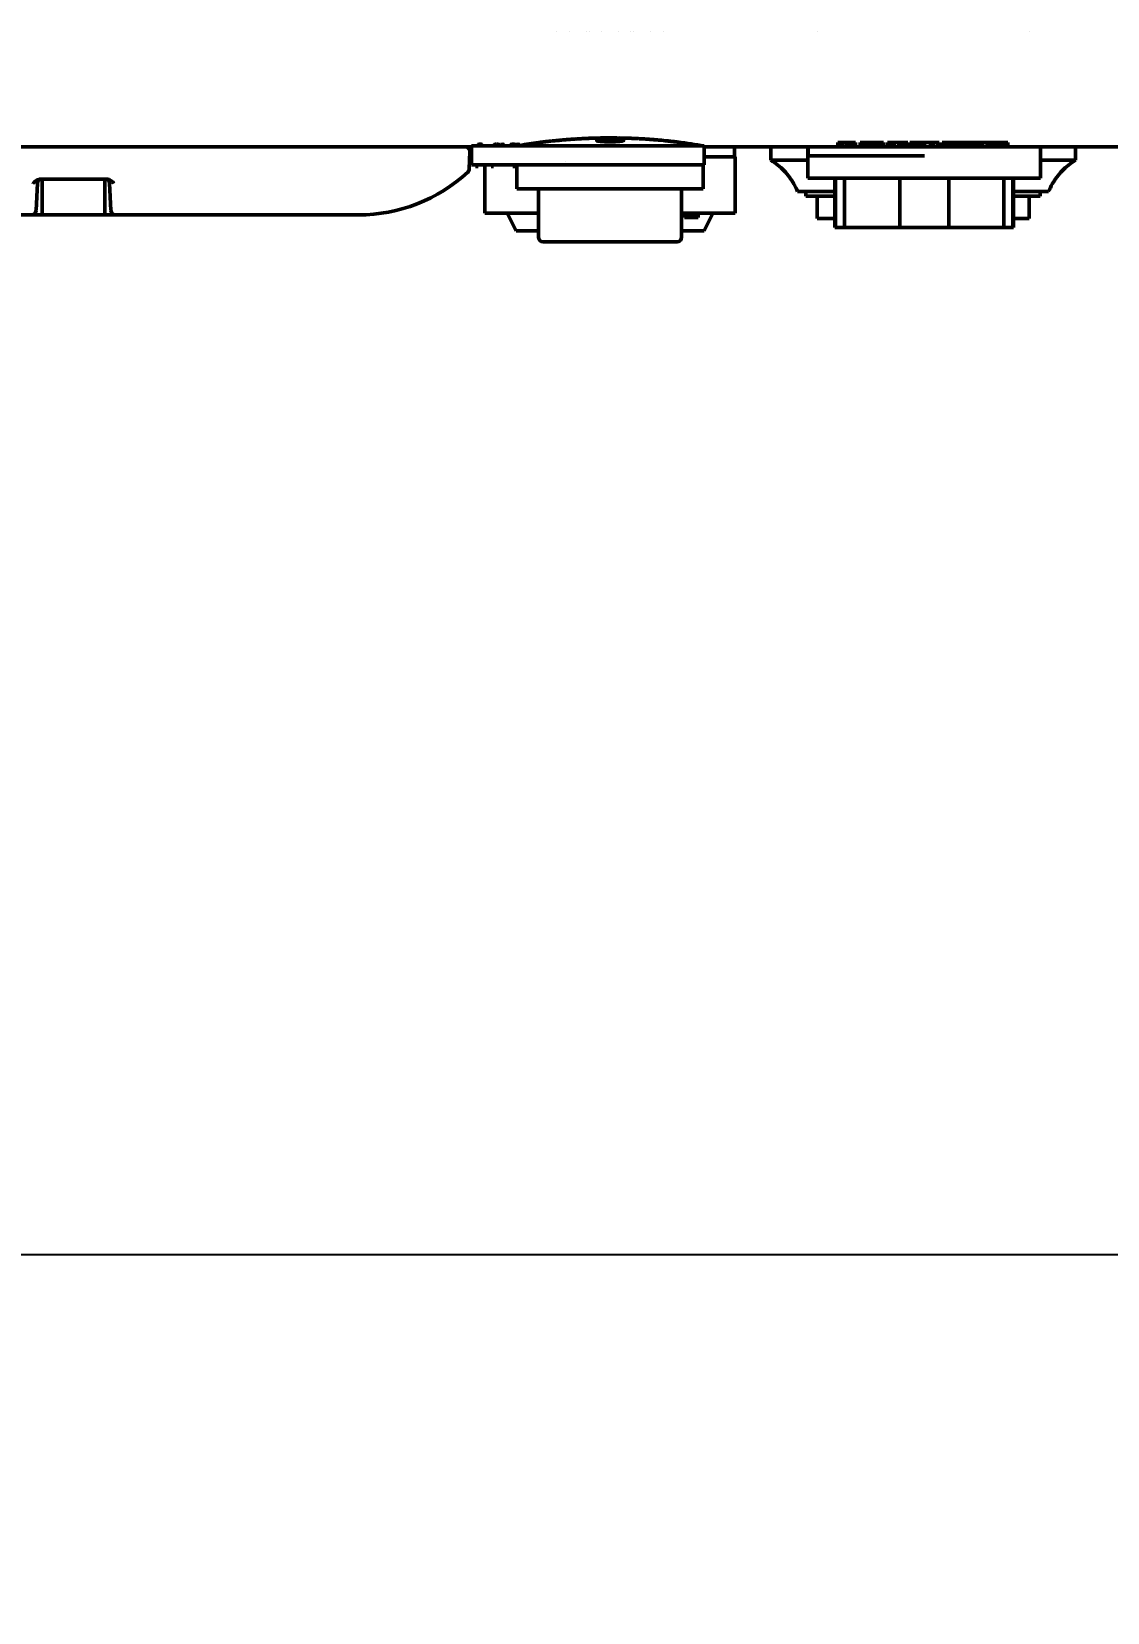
# Model space of a CAD drawing. Header units: millimetres. Extents: x 0 to 3000, y 0 to 3000.
# Drawn here: x 892.6 to 1012.8, y 1320.7 to 1497.4 of the extents above; entities that cross this region are included whole.
import ezdxf

# ---------------------------------------------------------------- set-up
doc = ezdxf.new("R2010")
doc.units = ezdxf.units.MM
doc.layers.add('Dimension (ANSI)', color=7, linetype='Continuous', lineweight=25)
doc.layers.add('Visible (ANSI)', color=7, linetype='Continuous', lineweight=50)
doc.styles.add('Note Text (ANSI)', font='tahoma.ttf')
doc.dimstyles.new('Default - mm (ANSI)', dxfattribs={"dimtxt": 10, "dimasz": 2.5, "dimexe": 3.175, "dimexo": 1.6002, "dimgap": 0.8, "dimtad": 0, "dimtoh": 1, "dimrnd": 1e-08, "dimzin": 4, "dimdsep": 46, "dimtxsty": 'Note Text (ANSI)', "dimcen": 0.09, "dimdle": 10, "dimclrd": 256, "dimclre": 256, "dimclrt": 256, "dimadec": 1, "dimazin": 1, "dimtfac": 0.3048, "dimtofl": 0, "dimtmove": 0, "dimatfit": 3, "dimfxl": 1, "dimtolj": 1, "dimtzin": 4, "dimlwd": -1, "dimlwe": -1, "dimarcsym": 0})

# ---------------------------------------------------------------- blocks, each defined once
blk = doc.blocks.new('*D12')
at = {"layer": 'Defpoints', "color": 0, "transparency": 16777216}
for p in [(314.04, 1414.13), (1129.24, 1407.48), (1129.24, 1360.64)]:
    blk.add_point(p, dxfattribs=at)
at = {"layer": 'Dimension (ANSI)', "transparency": 16777216}
for p, q in [((314.04, 1412.53), (314.04, 1357.47)), ((1129.24, 1405.88), (1129.24, 1357.47)), ((316.54, 1360.64), (672.47, 1360.64)), ((1126.74, 1360.64), (770.8, 1360.64))]:
    blk.add_line(p, q, dxfattribs=at)
for points in [[(316.54, 1361.06), (316.54, 1360.22), (314.04, 1360.64)], [(1126.74, 1361.06), (1126.74, 1360.22), (1129.24, 1360.64)]]:
    blk.add_solid(points, dxfattribs=at)
at = {"layer": 'Dimension (ANSI)', "transparency": 16777216, "insert": (673.27, 1367.18), "char_height": 10, "attachment_point": 1, "style": 'Note Text (ANSI)'}
blk.add_mtext('\\A1;815.20 [32.1 in]', dxfattribs=at)

msp = doc.modelspace()

# ---------------------------------------------------------------- linework, layer by layer
at = {"layer": 'Visible (ANSI)'}
for p, q in [((951.2856, 1497.3624), (951.2856, 1497.3623)), ((952.7501, 1497.3624), (952.7501, 1497.3623)), ((954.6501, 1497.3624), (954.6501, 1497.3623)), ((954.9856, 1497.3624), (954.9856, 1497.3623)), ((956.2856, 1497.3624), (956.2856, 1497.3623)), ((958.1856, 1497.3624), (958.1856, 1497.3623)), ((959.4856, 1497.3624), (959.4856, 1497.3623)), ((959.8211, 1497.3624), (959.8211, 1497.3623)), ((961.7211, 1497.3624), (961.7211, 1497.3623)), ((963.1856, 1497.3624), (963.1856, 1497.3623)), ((980.3856, 1497.3624), (980.3856, 1497.3623)), ((1004.0856, 1497.3624), (1004.0856, 1497.3623)), ((941.7356, 1484.4795), (507.7356, 1484.4795)), ((941.7356, 1484.5795), (942.7771, 1484.5795)), ((941.7356, 1482.4795), (941.7356, 1484.5795)), ((942.4406, 1484.5795), (942.4406, 1484.6095)), ((942.5506, 1484.5795), (942.5506, 1484.6095)), ((942.6106, 1484.7795), (942.6406, 1484.7795)), ((942.7206, 1484.7795), (942.7506, 1484.7795)), ((942.7506, 1484.7795), (942.7706, 1484.7795)), ((952.2017, 1484.5795), (942.7771, 1484.5795)), ((942.9206, 1484.5795), (942.9206, 1484.6095)), ((942.9406, 1484.5795), (942.9406, 1484.6095)), ((944.2406, 1484.5795), (944.2406, 1484.6095)), ((944.3506, 1484.5795), (944.3506, 1484.6095)), ((944.4106, 1484.7795), (944.4406, 1484.7795)), ((944.5206, 1484.7795), (944.5506, 1484.7795)), ((944.6706, 1484.7795), (944.7006, 1484.7795)), ((944.7206, 1484.5795), (944.7206, 1484.6095)), ((944.8706, 1484.5795), (944.8706, 1484.6095)), ((945.0106, 1484.5795), (945.0106, 1484.6095)), ((945.1806, 1484.7795), (945.2106, 1484.7795)), ((945.3806, 1484.5795), (945.3806, 1484.6095)), ((946.0806, 1484.5795), (946.0806, 1484.6095)), ((946.2506, 1484.7795), (946.2806, 1484.7795)), ((946.3206, 1484.7795), (946.3506, 1484.7795)), ((946.4506, 1484.5795), (946.4506, 1484.6095)), ((946.4706, 1484.7795), (946.5006, 1484.7795)), ((946.5206, 1484.5795), (946.5206, 1484.6095)), ((946.6706, 1484.5795), (946.6706, 1484.6095)), ((946.7506, 1484.5795), (946.7506, 1484.6095)), ((946.9206, 1484.7795), (946.9506, 1484.7795)), ((947.1206, 1484.5795), (947.1206, 1484.6095)), ((949.4875, 1484.9904), (949.4875, 1484.991)), ((949.5402, 1484.9969), (949.5402, 1484.9977)), ((949.6983, 1485.0162), (949.6983, 1485.0172)), ((950.0673, 1485.0603), (950.0673, 1485.0613)), ((950.2781, 1485.0848), (950.2781, 1485.0858)), ((950.3835, 1485.0968), (950.3835, 1485.0978)), ((950.5416, 1485.1147), (950.5416, 1485.1153)), ((950.5943, 1485.1205), (950.5943, 1485.1208)), ((951.3323, 1485.195), (951.3323, 1485.1965)), ((951.3323, 1485.184), (951.3323, 1485.1888)), ((951.5958, 1485.2212), (951.5958, 1485.2197)), ((951.5958, 1485.2136), (951.5958, 1485.2088)), ((952.2017, 1484.5795), (952.2037, 1484.5795)), ((952.2037, 1484.4795), (952.2017, 1484.4795)), ((952.2037, 1484.5795), (967.7356, 1484.5795)), ((952.281, 1485.2795), (952.281, 1485.2797)), ((952.3337, 1485.2836), (952.3337, 1485.2845)), ((952.4391, 1485.2915), (952.4391, 1485.2927)), ((952.5445, 1485.2994), (952.5445, 1485.3007)), ((952.7554, 1485.3151), (952.7554, 1485.3163)), ((952.9662, 1485.3305), (952.9662, 1485.3314)), ((953.1243, 1485.3418), (953.1243, 1485.3424)), ((953.2298, 1485.3491), (953.2298, 1485.3493)), ((953.2298, 1485.3479), (953.2298, 1485.3491)), ((953.4933, 1485.3659), (953.4933, 1485.3644)), ((954.2312, 1485.4055), (954.2312, 1485.4062)), ((954.3366, 1485.4102), (954.3366, 1485.4114)), ((954.442, 1485.4149), (954.442, 1485.416)), ((954.6529, 1485.4239), (954.6529, 1485.4251)), ((954.8637, 1485.4324), (954.8637, 1485.4335)), ((955.0745, 1485.4404), (955.0745, 1485.4415)), ((955.18, 1485.4441), (955.18, 1485.4452)), ((955.2854, 1485.4479), (955.2854, 1485.4486)), ((956.0233, 1485.4661), (956.0233, 1485.4674)), ((956.0356, 1485.1035), (956.0356, 1485.1951)), ((956.0819, 1485.164), (956.0819, 1485.098)), ((956.2143, 1485.0848), (956.2143, 1485.1357)), ((956.3395, 1485.472), (956.3395, 1485.4729)), ((956.5504, 1485.4752), (956.5504, 1485.4757)), ((956.7085, 1485.4758), (956.7085, 1485.4772)), ((956.7856, 1485.2354), (956.7856, 1485.2192)), ((956.7856, 1485.1909), (956.7856, 1485.2192)), ((956.972, 1485.479), (956.972, 1485.4775)), ((957.3937, 1485.4778), (957.3937, 1485.4789)), ((957.6856, 1485.1909), (957.6856, 1485.1732)), ((957.6856, 1485.1425), (957.6856, 1485.1732)), ((957.9735, 1485.4747), (957.9735, 1485.4751)), ((957.9735, 1485.4736), (957.9735, 1485.4747)), ((957.9735, 1485.4691), (957.9735, 1485.4736)), ((958.237, 1485.4714), (958.237, 1485.471)), ((958.237, 1485.4699), (958.237, 1485.471)), ((958.237, 1485.4699), (958.237, 1485.4654)), ((958.2569, 1485.2286), (958.2569, 1485.2545)), ((958.4356, 1485.1035), (958.4356, 1485.1951)), ((958.6587, 1485.4627), (958.6587, 1485.4616)), ((959.3439, 1485.443), (959.3439, 1485.4434)), ((959.4493, 1485.439), (959.4493, 1485.4398)), ((959.6075, 1485.4327), (959.6075, 1485.4337)), ((959.9237, 1485.4195), (959.9237, 1485.4206)), ((960.1345, 1485.4102), (960.1345, 1485.4112)), ((960.24, 1485.4053), (960.24, 1485.4062)), ((960.3981, 1485.3978), (960.3981, 1485.3984)), ((960.4508, 1485.3952), (960.4508, 1485.3955)), ((961.4523, 1485.3348), (961.4523, 1485.3352)), ((961.5577, 1485.3272), (961.5577, 1485.3279)), ((961.7158, 1485.3154), (961.7158, 1485.3164)), ((962.032, 1485.2914), (962.032, 1485.2924)), ((962.2429, 1485.2748), (962.2429, 1485.2758)), ((962.3483, 1485.2663), (962.3483, 1485.2672)), ((962.5064, 1485.2533), (962.5064, 1485.2539)), ((962.5591, 1485.2489), (962.5591, 1485.2492)), ((963.7714, 1485.1225), (963.7714, 1485.129)), ((963.8241, 1485.1161), (963.8241, 1485.1221)), ((963.9295, 1485.1037), (963.9295, 1485.1093)), ((964.0877, 1485.0856), (964.0877, 1485.0911)), ((964.4039, 1485.0492), (964.4039, 1485.0549)), ((964.562, 1485.0313), (964.562, 1485.037)), ((964.6148, 1485.0362), (964.6148, 1485.0366)), ((964.7202, 1485.0135), (964.7202, 1485.0193)), ((964.7729, 1485.0146), (964.7729, 1485.0155)), ((964.7729, 1485.0075), (964.7729, 1485.0146)), ((964.8256, 1485.0015), (964.8256, 1485.0109)), ((965.0364, 1484.9784), (965.0364, 1484.984)), ((965.0891, 1484.9762), (965.0891, 1484.9743)), ((967.7356, 1484.5795), (967.7356, 1482.4795)), ((979.3553, 1484.4795), (967.7356, 1484.4795)), ((971.1356, 1484.4795), (971.1356, 1483.3795)), ((975.2057, 1482.9795), (975.2057, 1484.4795)), ((979.3553, 1484.4795), (979.3553, 1484.4795)), ((979.3864, 1484.4795), (979.3553, 1484.4795)), ((979.3553, 1480.9795), (979.3553, 1484.4795)), ((992.3864, 1484.4795), (979.3864, 1484.4795)), ((979.3864, 1483.4795), (979.3864, 1484.4795)), ((982.6944, 1484.9795), (982.6926, 1484.9795)), ((982.6926, 1484.9795), (982.6926, 1484.4795)), ((982.7576, 1484.9795), (982.6944, 1484.9795)), ((982.6944, 1484.9795), (982.6944, 1484.4795)), ((982.9455, 1484.9795), (982.7576, 1484.9795)), ((982.7576, 1484.9795), (982.7576, 1484.4795)), ((983.1958, 1484.9795), (982.9455, 1484.9795)), ((982.9455, 1484.9795), (982.9455, 1484.4795)), ((983.6335, 1484.9795), (983.1958, 1484.9795)), ((983.1958, 1484.9795), (983.1958, 1484.4795)), ((984.0083, 1484.9795), (983.6335, 1484.9795)), ((983.6335, 1484.9795), (983.6335, 1484.4795)), ((984.1957, 1484.9795), (984.0083, 1484.9795)), ((984.0083, 1484.9795), (984.0083, 1484.4795)), ((984.3829, 1484.9795), (984.1957, 1484.9795)), ((984.1957, 1484.9795), (984.1957, 1484.4795)), ((984.5076, 1484.9795), (984.3829, 1484.9795)), ((984.3829, 1484.9795), (984.3829, 1484.4795)), ((984.6319, 1484.9795), (984.5076, 1484.9795)), ((984.5076, 1484.9795), (984.5076, 1484.4795)), ((984.6935, 1484.9795), (984.6319, 1484.9795)), ((984.6319, 1484.9795), (984.6319, 1484.4795)), ((984.6935, 1484.9795), (984.6935, 1484.4795)), ((985.196, 1484.9795), (985.1911, 1484.9795)), ((985.1911, 1484.9795), (985.1911, 1484.4795)), ((985.196, 1484.9795), (985.196, 1484.4795)), ((985.1975, 1484.9795), (985.196, 1484.9795)), ((985.1983, 1484.9795), (985.1975, 1484.9795)), ((985.1975, 1484.9795), (985.1975, 1484.4795)), ((985.1983, 1484.9795), (985.1983, 1484.4795)), ((985.5108, 1484.9795), (985.1983, 1484.9795)), ((985.5368, 1484.9795), (985.5108, 1484.9795)), ((985.5108, 1484.9795), (985.5108, 1484.4795)), ((985.7249, 1484.9795), (985.5368, 1484.9795)), ((985.5368, 1484.9795), (985.5368, 1484.4795)), ((985.9753, 1484.9795), (985.7249, 1484.9795)), ((985.7249, 1484.9795), (985.7249, 1484.4795)), ((986.0036, 1484.9795), (985.9753, 1484.9795)), ((985.9753, 1484.9795), (985.9753, 1484.4795)), ((986.0065, 1484.9795), (986.0036, 1484.9795)), ((986.0036, 1484.9795), (986.0036, 1484.4795)), ((986.0697, 1484.9795), (986.0065, 1484.9795)), ((986.0065, 1484.9795), (986.0065, 1484.4795)), ((986.1327, 1484.9795), (986.0697, 1484.9795)), ((986.0697, 1484.9795), (986.0697, 1484.4795)), ((986.258, 1484.9795), (986.1327, 1484.9795)), ((986.1327, 1484.9795), (986.1327, 1484.4795)), ((986.4458, 1484.9795), (986.258, 1484.9795)), ((986.258, 1484.9795), (986.258, 1484.4795)), ((986.6335, 1484.9795), (986.4458, 1484.9795)), ((986.4458, 1484.9795), (986.4458, 1484.4795)), ((986.8835, 1484.9795), (986.6335, 1484.9795)), ((986.6335, 1484.9795), (986.6335, 1484.4795)), ((987.1333, 1484.9795), (986.8835, 1484.9795)), ((986.8835, 1484.9795), (986.8835, 1484.4795)), ((987.3205, 1484.9795), (987.1333, 1484.9795)), ((987.1333, 1484.9795), (987.1333, 1484.4795)), ((987.4452, 1484.9795), (987.3205, 1484.9795)), ((987.3205, 1484.9795), (987.3205, 1484.4795)), ((987.446, 1484.9795), (987.4452, 1484.9795)), ((987.4452, 1484.9795), (987.4452, 1484.4795)), ((987.7585, 1484.9795), (987.446, 1484.9795)), ((987.446, 1484.9795), (987.446, 1484.4795)), ((987.788, 1484.9795), (987.7585, 1484.9795)), ((987.7585, 1484.9795), (987.7585, 1484.4795)), ((987.788, 1484.9795), (987.788, 1484.4795)), ((988.2563, 1484.9795), (988.2557, 1484.9795)), ((988.2557, 1484.9795), (988.2557, 1484.4795)), ((988.3194, 1484.9795), (988.2563, 1484.9795)), ((988.2563, 1484.9795), (988.2563, 1484.4795)), ((988.3824, 1484.9795), (988.3194, 1484.9795)), ((988.3194, 1484.9795), (988.3194, 1484.4795)), ((988.5078, 1484.9795), (988.3824, 1484.9795)), ((988.3824, 1484.9795), (988.3824, 1484.4795)), ((988.6332, 1484.9795), (988.5078, 1484.9795)), ((988.5078, 1484.9795), (988.5078, 1484.4795)), ((988.7583, 1484.9795), (988.6332, 1484.9795)), ((988.6332, 1484.9795), (988.6332, 1484.4795)), ((989.0085, 1484.9795), (988.7583, 1484.9795)), ((988.7583, 1484.9795), (988.7583, 1484.4795)), ((989.5085, 1484.9795), (989.0085, 1484.9795)), ((989.0085, 1484.9795), (989.0085, 1484.4795)), ((989.7583, 1484.9795), (989.5085, 1484.9795)), ((989.5085, 1484.9795), (989.5085, 1484.4795)), ((989.8832, 1484.9795), (989.7583, 1484.9795)), ((989.7583, 1484.9795), (989.7583, 1484.4795)), ((990.0078, 1484.9795), (989.8832, 1484.9795)), ((989.8832, 1484.9795), (989.8832, 1484.4795)), ((990.1324, 1484.9795), (990.0078, 1484.9795)), ((990.0078, 1484.9795), (990.0078, 1484.4795)), ((990.1944, 1484.9795), (990.1324, 1484.9795)), ((990.1324, 1484.9795), (990.1324, 1484.4795)), ((990.2563, 1484.9795), (990.1944, 1484.9795)), ((990.1944, 1484.9795), (990.1944, 1484.4795)), ((990.538, 1484.9795), (990.2563, 1484.9795)), ((990.2563, 1484.9795), (990.2563, 1484.4795)), ((990.538, 1484.9795), (990.538, 1484.4795)), ((990.7585, 1484.9795), (990.7577, 1484.9795)), ((990.7577, 1484.9795), (990.7577, 1484.4795)), ((991.0708, 1484.9795), (990.7585, 1484.9795)), ((990.7585, 1484.9795), (990.7585, 1484.4795)), ((991.2581, 1484.9795), (991.0708, 1484.9795)), ((991.0708, 1484.9795), (991.0708, 1484.4795)), ((991.4453, 1484.9795), (991.2581, 1484.9795)), ((991.2581, 1484.9795), (991.2581, 1484.4795)), ((991.57, 1484.9795), (991.4453, 1484.9795)), ((991.4453, 1484.9795), (991.4453, 1484.4795)), ((991.571, 1484.9795), (991.57, 1484.9795)), ((991.57, 1484.9795), (991.57, 1484.4795)), ((991.8835, 1484.9795), (991.571, 1484.9795)), ((991.571, 1484.9795), (991.571, 1484.4795)), ((992.288, 1484.9795), (991.8835, 1484.9795)), ((991.8835, 1484.9795), (991.8835, 1484.4795)), ((992.3828, 1484.9795), (992.288, 1484.9795)), ((992.288, 1484.9795), (992.288, 1484.4795)), ((992.3835, 1484.9795), (992.3828, 1484.9795)), ((992.3828, 1484.9795), (992.3828, 1484.4795)), ((993.0709, 1484.9795), (992.3835, 1484.9795)), ((992.3835, 1484.9795), (992.3835, 1484.4795)), ((992.3864, 1484.4795), (1005.3553, 1484.4795)), ((993.0722, 1484.9795), (993.0709, 1484.9795)), ((993.0709, 1484.9795), (993.0709, 1484.4795)), ((993.3847, 1484.9795), (993.0722, 1484.9795)), ((993.0722, 1484.9795), (993.0722, 1484.4795)), ((993.8834, 1484.9795), (993.3847, 1484.9795)), ((993.3847, 1484.9795), (993.3847, 1484.4795)), ((994.038, 1484.9795), (993.8834, 1484.9795)), ((993.8834, 1484.9795), (993.8834, 1484.4795)), ((994.038, 1484.9795), (994.038, 1484.4795)), ((994.381, 1484.9795), (994.3801, 1484.9795)), ((994.3801, 1484.9795), (994.3801, 1484.4795)), ((994.3816, 1484.9795), (994.381, 1484.9795)), ((994.381, 1484.9795), (994.381, 1484.4795)), ((994.4447, 1484.9795), (994.3816, 1484.9795)), ((994.3816, 1484.9795), (994.3816, 1484.4795)), ((994.6328, 1484.9795), (994.4447, 1484.9795)), ((994.4447, 1484.9795), (994.4447, 1484.4795)), ((994.9458, 1484.9795), (994.6328, 1484.9795)), ((994.6328, 1484.9795), (994.6328, 1484.4795)), ((995.3209, 1484.9795), (994.9458, 1484.9795)), ((994.9458, 1484.9795), (994.9458, 1484.4795)), ((995.6958, 1484.9795), (995.3209, 1484.9795)), ((995.3209, 1484.9795), (995.3209, 1484.4795)), ((995.8831, 1484.9795), (995.6958, 1484.9795)), ((995.6958, 1484.9795), (995.6958, 1484.4795)), ((996.0703, 1484.9795), (995.8831, 1484.9795)), ((995.8831, 1484.9795), (995.8831, 1484.4795)), ((996.195, 1484.9795), (996.0703, 1484.9795)), ((996.0703, 1484.9795), (996.0703, 1484.4795)), ((996.3194, 1484.9795), (996.195, 1484.9795)), ((996.195, 1484.9795), (996.195, 1484.4795)), ((996.381, 1484.9795), (996.3194, 1484.9795)), ((996.3194, 1484.9795), (996.3194, 1484.4795)), ((996.6, 1484.9795), (996.381, 1484.9795)), ((996.381, 1484.9795), (996.381, 1484.4795)), ((996.8494, 1484.9795), (996.6, 1484.9795)), ((996.6, 1484.9795), (996.6, 1484.4795)), ((996.8801, 1484.9795), (996.8494, 1484.9795)), ((996.8494, 1484.9795), (996.8494, 1484.4795)), ((996.881, 1484.9795), (996.8801, 1484.9795)), ((996.8801, 1484.9795), (996.8801, 1484.4795)), ((996.8816, 1484.9795), (996.881, 1484.9795)), ((996.881, 1484.9795), (996.881, 1484.4795)), ((996.9447, 1484.9795), (996.8816, 1484.9795)), ((996.8816, 1484.9795), (996.8816, 1484.4795)), ((997.1328, 1484.9795), (996.9447, 1484.9795)), ((996.9447, 1484.9795), (996.9447, 1484.4795)), ((997.4458, 1484.9795), (997.1328, 1484.9795)), ((997.1328, 1484.9795), (997.1328, 1484.4795)), ((997.8209, 1484.9795), (997.4458, 1484.9795)), ((997.4458, 1484.9795), (997.4458, 1484.4795)), ((998.1958, 1484.9795), (997.8209, 1484.9795)), ((997.8209, 1484.9795), (997.8209, 1484.4795)), ((998.3831, 1484.9795), (998.1958, 1484.9795)), ((998.1958, 1484.9795), (998.1958, 1484.4795)), ((998.5703, 1484.9795), (998.3831, 1484.9795)), ((998.3831, 1484.9795), (998.3831, 1484.4795)), ((998.695, 1484.9795), (998.5703, 1484.9795)), ((998.5703, 1484.9795), (998.5703, 1484.4795)), ((998.8194, 1484.9795), (998.695, 1484.9795)), ((998.695, 1484.9795), (998.695, 1484.4795)), ((998.881, 1484.9795), (998.8194, 1484.9795)), ((998.8194, 1484.9795), (998.8194, 1484.4795)), ((999.3802, 1484.9795), (998.881, 1484.9795)), ((998.881, 1484.9795), (998.881, 1484.4795)), ((999.381, 1484.9795), (999.3802, 1484.9795)), ((999.3802, 1484.9795), (999.3802, 1484.4795)), ((999.5066, 1484.9795), (999.381, 1484.9795)), ((999.381, 1484.9795), (999.381, 1484.4795)), ((999.5715, 1484.9795), (999.5066, 1484.9795)), ((999.5066, 1484.9795), (999.5066, 1484.4795)), ((999.5715, 1484.9795), (999.5715, 1484.4795)), ((999.6345, 1484.9795), (999.5715, 1484.9795)), ((999.8226, 1484.9795), (999.6345, 1484.9795)), ((999.6345, 1484.9795), (999.6345, 1484.4795)), ((1000.0731, 1484.9795), (999.8226, 1484.9795)), ((999.8226, 1484.9795), (999.8226, 1484.4795)), ((1000.3857, 1484.9795), (1000.0731, 1484.9795)), ((1000.0731, 1484.9795), (1000.0731, 1484.4795)), ((1000.6982, 1484.9795), (1000.3857, 1484.9795)), ((1000.3857, 1484.9795), (1000.3857, 1484.4795)), ((1000.9481, 1484.9795), (1000.6982, 1484.9795)), ((1000.6982, 1484.9795), (1000.6982, 1484.4795)), ((1001.1978, 1484.9795), (1000.9481, 1484.9795)), ((1000.9481, 1484.9795), (1000.9481, 1484.4795)), ((1001.4471, 1484.9795), (1001.1978, 1484.9795)), ((1001.1978, 1484.9795), (1001.1978, 1484.4795)), ((1001.509, 1484.9795), (1001.4471, 1484.9795)), ((1001.4471, 1484.9795), (1001.4471, 1484.4795)), ((1001.693, 1484.9795), (1001.509, 1484.9795)), ((1001.509, 1484.9795), (1001.509, 1484.4795)), ((1001.693, 1484.9795), (1001.693, 1484.4795)), ((1227.2356, 1484.4795), (1005.3553, 1484.4795)), ((1005.3553, 1480.9795), (1005.3553, 1484.4795)), ((1009.2655, 1482.9795), (1009.2655, 1484.4795)), ((941.4837, 1481.9971), (941.5523, 1483.9621)), ((952.2017, 1482.8795), (952.2037, 1482.8795)), ((967.7356, 1483.3795), (971.2356, 1483.3795)), ((971.2356, 1483.3795), (971.2356, 1477.0795)), ((975.2057, 1482.9795), (975.2057, 1482.9795)), ((975.2057, 1482.9795), (975.2656, 1482.9795)), ((979.3553, 1482.9795), (975.2656, 1482.9795)), ((979.3864, 1483.4795), (979.3553, 1483.4795)), ((992.3864, 1483.4795), (979.3864, 1483.4795)), ((1009.2655, 1482.9795), (1005.3553, 1482.9795)), ((900.9046, 1480.8795), (893.5665, 1480.8795)), ((893.7356, 1480.8795), (893.7356, 1476.8795)), ((900.7356, 1480.8795), (900.7356, 1476.8795)), ((942.7771, 1482.4795), (941.7356, 1482.4795)), ((942.1956, 1482.2795), (942.1956, 1482.4795)), ((942.3306, 1482.2795), (942.1956, 1482.2795)), ((942.3306, 1482.4795), (942.3306, 1482.2795)), ((942.4656, 1482.2795), (942.3306, 1482.2795)), ((942.4656, 1482.4795), (942.4656, 1482.2795)), ((942.7771, 1482.4795), (952.2017, 1482.4795)), ((943.2356, 1477.0795), (943.2356, 1482.4795)), ((943.9256, 1482.2795), (943.9256, 1482.4795)), ((944.0606, 1482.2795), (943.9256, 1482.2795)), ((944.0606, 1482.4795), (944.0606, 1482.2795)), ((944.1956, 1482.2795), (944.0606, 1482.2795)), ((944.1956, 1482.4795), (944.1956, 1482.2795)), ((946.3756, 1482.2795), (946.3756, 1482.4795)), ((946.5106, 1482.2795), (946.3756, 1482.2795)), ((946.5106, 1482.4795), (946.5106, 1482.2795)), ((946.6456, 1482.2795), (946.5106, 1482.2795)), ((946.6456, 1482.4795), (946.6456, 1482.2795)), ((946.8256, 1479.7795), (946.8256, 1482.4795)), ((952.2017, 1482.4795), (952.2037, 1482.4795)), ((967.7356, 1482.4795), (952.2037, 1482.4795)), ((967.6456, 1479.7795), (967.6456, 1482.4795)), ((1005.3553, 1480.9795), (979.3553, 1480.9795)), ((982.3553, 1480.9795), (982.3553, 1475.4795)), ((982.4367, 1480.9795), (982.4367, 1475.4795)), ((983.4455, 1475.4795), (983.4455, 1480.9795)), ((989.6258, 1480.9795), (989.6258, 1475.4795)), ((989.6283, 1475.4795), (989.6283, 1480.9795)), ((995.1283, 1480.9795), (995.1283, 1475.4795)), ((1001.271, 1480.9795), (1001.271, 1475.4795)), ((1002.2798, 1475.4795), (1002.2798, 1480.9795)), ((1002.3553, 1480.9795), (1002.3553, 1475.4795)), ((893.0508, 1477.3533), (893.2108, 1480.4057)), ((901.2604, 1480.4057), (901.4204, 1477.3533)), ((967.6456, 1479.7795), (946.8256, 1479.7795)), ((949.2356, 1479.7795), (949.2356, 1474.3795)), ((965.2356, 1479.7795), (965.2356, 1474.3795)), ((978.2655, 1479.4795), (978.2057, 1479.4795)), ((978.2057, 1479.4795), (978.2057, 1479.4795)), ((982.2751, 1479.4795), (978.2655, 1479.4795)), ((979.1356, 1478.9795), (979.1356, 1479.4795)), ((982.3553, 1479.4795), (982.2751, 1479.4795)), ((1006.2655, 1479.4795), (1002.3553, 1479.4795)), ((1005.3356, 1479.4795), (1005.3356, 1478.9795)), ((982.1356, 1478.9795), (979.1356, 1478.9795)), ((980.3856, 1478.9795), (980.3856, 1476.4795)), ((982.3553, 1478.9795), (982.1356, 1478.9795)), ((1005.3356, 1478.9795), (1002.3553, 1478.9795)), ((1004.0856, 1478.9795), (1004.0856, 1476.4795)), ((892.5515, 1476.8795), (788.9197, 1476.8795)), ((892.5515, 1476.8795), (893.7356, 1476.8795)), ((900.7356, 1476.8795), (893.7356, 1476.8795)), ((900.7356, 1476.8795), (901.9197, 1476.8795)), ((924.5794, 1476.8795), (901.9197, 1476.8795)), ((929.1205, 1476.8795), (924.6011, 1476.8795)), ((947.2356, 1477.0795), (943.2356, 1477.0795)), ((946.7356, 1475.0795), (945.7356, 1477.0795)), ((947.2356, 1477.0795), (949.2356, 1477.0795)), ((965.2356, 1477.0795), (967.2356, 1477.0795)), ((965.5539, 1476.5795), (965.5539, 1477.0795)), ((965.5539, 1476.5795), (965.6373, 1476.5795)), ((965.6373, 1476.5795), (965.6373, 1477.0795)), ((965.6373, 1476.5795), (965.8039, 1476.5795)), ((965.8039, 1476.5795), (965.8039, 1477.0795)), ((965.8039, 1476.5795), (965.9706, 1476.5795)), ((965.9706, 1476.5795), (965.9706, 1477.0795)), ((965.9706, 1476.5795), (966.1789, 1476.5795)), ((966.1789, 1476.5795), (966.1789, 1477.0795)), ((966.1789, 1476.5795), (966.5123, 1476.5795)), ((966.5123, 1476.5795), (966.5123, 1477.0795)), ((966.5123, 1476.5795), (966.7206, 1476.5795)), ((966.7206, 1476.5795), (966.7206, 1477.0795)), ((966.7206, 1476.5795), (966.9289, 1476.5795)), ((966.9289, 1476.5795), (966.9289, 1477.0795)), ((966.9289, 1476.5795), (967.0539, 1476.5795)), ((967.0539, 1476.5795), (967.0539, 1477.0795)), ((967.0539, 1476.5795), (967.0956, 1476.5795)), ((967.0956, 1476.5795), (967.0956, 1477.0795)), ((971.2356, 1477.0795), (967.2356, 1477.0795)), ((967.7356, 1475.0795), (968.7356, 1477.0795)), ((982.3553, 1476.4795), (980.3856, 1476.4795)), ((1004.0856, 1476.4795), (1002.3553, 1476.4795)), ((949.2356, 1475.0795), (946.7356, 1475.0795)), ((964.7356, 1473.8795), (949.7356, 1473.8795)), ((967.7356, 1475.0795), (965.2356, 1475.0795)), ((982.4367, 1475.4795), (982.3553, 1475.4795)), ((982.4367, 1475.4795), (983.4455, 1475.4795)), ((989.6258, 1475.4795), (983.4455, 1475.4795)), ((989.6258, 1475.4795), (989.6283, 1475.4795)), ((995.1283, 1475.4795), (989.6283, 1475.4795)), ((1001.271, 1475.4795), (995.1283, 1475.4795)), ((1001.271, 1475.4795), (1002.2798, 1475.4795)), ((1002.3553, 1475.4795), (1002.2798, 1475.4795))]:
    msp.add_line(p, q, dxfattribs=at)
for centre, radius, start, end in [((941.0526, 1483.9795), 0.5, 358, 90), ((942.6106, 1484.6095), 0.17, 90.001814, 180), ((942.7206, 1484.6095), 0.17, 90.001814, 180), ((942.6406, 1484.6095), 0.17, 76.391039, 89.998186), ((942.7506, 1484.6095), 0.17, 0, 89.998186), ((942.7706, 1484.6095), 0.17, 0, 89.998186), ((944.4106, 1484.6095), 0.17, 90.001814, 180), ((944.5206, 1484.6095), 0.17, 90.001814, 180), ((944.4406, 1484.6095), 0.17, 76.391039, 89.998186), ((944.5506, 1484.6095), 0.17, 0, 89.998186), ((944.6706, 1484.6095), 0.17, 90.001814, 110.667316), ((944.7006, 1484.6095), 0.17, 0, 89.998186), ((945.1806, 1484.6095), 0.17, 90.001814, 180), ((945.2106, 1484.6095), 0.17, 0, 89.998186), ((946.2506, 1484.6095), 0.17, 90.001814, 180), ((946.2806, 1484.6095), 0.17, 0, 89.998186), ((946.3206, 1484.6095), 0.17, 90.001814, 96.756327), ((946.3506, 1484.6095), 0.17, 0, 89.998186), ((946.4706, 1484.6095), 0.17, 90.001814, 110.667316), ((946.5006, 1484.6095), 0.17, 0, 89.998186), ((957.2356, 1423.7795), 61.7, 99.78405, 99.798185), ((946.9206, 1484.6095), 0.17, 90.001814, 180), ((946.9506, 1484.6095), 0.17, 0, 89.998186), ((957.2356, 1423.7795), 61.7, 97.43568, 99.438928), ((957.2356, 1423.7795), 61.6999, 97.214112, 97.411501), ((957.2356, 1423.7795), 61.7, 96.279592, 97.180557), ((957.2356, 1423.7795), 61.7, 95.490345, 95.983248), ((957.2356, 1423.7795), 61.6985, 95.244665, 95.490478), ((957.2356, 1423.7795), 61.6924, 95.245184, 95.491021), ((957.2356, 1423.7795), 61.6876, 95.245593, 95.49145), ((957.2356, 1423.7795), 61.7, 94.801674, 95.244538), ((957.2356, 1423.7795), 61.7, 93.773512, 94.554823), ((957.2356, 1423.7795), 61.6985, 94.164171, 94.360503), ((957.2356, 1423.7795), 61.6985, 93.477381, 93.722601), ((957.2356, 1423.7795), 61.7, 93.002744, 93.477297), ((957.2356, 1423.7795), 61.7, 91.877895, 92.724387), ((957.2356, 1423.7795), 61.6985, 92.105201, 92.497094), ((957.2356, 1423.7795), 61.6996, 92.203124, 92.399067), ((957.2356, 1423.7795), 61.7, 90.640203, 91.599758), ((957.2356, 1423.7795), 61.3953, 89.580044, 91.076759), ((957.2356, 1423.7795), 61.3646, 89.579834, 90.953647), ((957.2356, 1423.7795), 61.6985, 90.244737, 90.489478), ((957.2356, 1423.7795), 61.4835, 89.048197, 90.419354), ((957.2356, 1423.7795), 61.4576, 88.924332, 90.419531), ((957.2356, 1423.7795), 61.4413, 89.580358, 90.419642), ((957.2356, 1423.7795), 61.413, 89.580165, 90.419835), ((957.2356, 1423.7795), 61.7, 89.314741, 90.244731), ((957.2356, 1423.7795), 61.6996, 89.314737, 89.853162), ((957.2356, 1423.7795), 61.6985, 89.314724, 89.853159), ((957.2356, 1423.7795), 61.694, 89.069896, 89.314674), ((957.2356, 1423.7795), 61.7, 88.236208, 89.069986), ((957.2356, 1423.7795), 61.6996, 88.678335, 89.069981), ((957.2356, 1423.7795), 61.6985, 88.678311, 89.069964), ((957.2356, 1423.7795), 61.7, 87.112914, 87.975182), ((957.2356, 1423.7795), 61.7, 86.276027, 86.817851), ((957.2356, 1423.7795), 61.7, 85.150509, 86.014553), ((957.2356, 1423.7795), 61.7, 84.06303, 84.854736), ((957.2356, 1423.7795), 61.6966, 83.918962, 84.214236), ((957.2356, 1423.7795), 61.6998, 83.328262, 83.623853), ((957.2356, 1423.7795), 61.6932, 83.327551, 83.623174), ((957.2356, 1423.7795), 61.6876, 83.326939, 83.573327), ((957.2356, 1423.7795), 61.7, 80.201815, 82.931924), ((893.7101, 1480.3795), 0.5, 90, 177.000047), ((900.7611, 1480.3795), 0.5, 3, 89.999888), ((929.1205, 1494.8795), 18, 270, 312.680947), ((940.984, 1482.0146), 0.5, 312.680947, 358), ((892.5515, 1477.3795), 0.5, 270, 357), ((901.9197, 1477.3795), 0.5, 183, 270), ((949.7356, 1474.3795), 0.5, 180, 270), ((964.7356, 1474.3795), 0.5, 270, 0)]:
    msp.add_arc(centre, radius, start, end, dxfattribs=at)
for centre, major_axis, ratio, start_param, end_param in [((949.7022, 1423.7795), (0, 61.2106), 0.23777306, 0.02924637, 0.03102195), ((953.1196, 1423.7795), (0, 61.4305), 0.69962484, 0.08584256, 0.08953593), ((955.5141, 1423.7795), (0, 61.5838), 0.89060564, 0.10720267, 0.11106973), ((950.2658, 1423.7795), (0, 61.2628), 0.31027579, 0.03818189, 0.04095692), ((954.7741, 1423.7795), (0, 61.5448), 0.82659928, 0.09994143, 0.10306575), ((957.0239, 1423.7795), (0, 61.6826), 0.98952399, 0.11509241, 0.12117973), ((957.0557, 1423.7795), (0, 61.6874), 0.98952406, 0.11473948, 0.12082608), ((957.1031, 1423.7795), (0, 61.695), 0.98582117, 0.11158183, 0.11681568), ((956.848, 1423.7795), (0, 61.6801), 0.96891783, 0.11015543, 0.11370548), ((955.8612, 1423.7795), (0, 61.6259), 0.89060458, 0.09996995, 0.10190047), ((956.6328, 1423.7795), (0, 61.6716), 0.94664992, 0.10543203, 0.10815603), ((953.7902, 1423.7795), (0, 61.5113), 0.69962484, 0.07555833, 0.07924372), ((955.2479, 1423.7795), (0, 61.5988), 0.82659928, 0.09048323, 0.09360195), ((951.8138, 1423.7795), (0, 61.404), 0.4397162, 0.04518025, 0.04713449), ((950.932, 1423.7795), (0, 61.3578), 0.23776785, 0.02191824, 0.02314729), ((953.9786, 1423.7795), (0, 61.5314), 0.69962756, 0.07501041, 0.07746632), ((952.0476, 1423.7795), (0, 61.429), 0.43971214, 0.04605304, 0.04796772), ((952.5681, 1423.7795), (0, 61.5043), 0.3102822, 0.02333215, 0.02605835), ((954.5458, 1423.7795), (0, 61.585), 0.69962347, 0.05381238, 0.05626272), ((955.5254, 1423.7795), (0, 61.6251), 0.82659928, 0.06166099, 0.06477139), ((952.5152, 1423.7795), (0, 61.5122), 0.19218427, 0.01534981, 0.01980915), ((954.7341, 1423.7795), (0, 61.6006), 0.69962347, 0.05327664, 0.05572629), ((956.6177, 1423.7795), (0, 61.6702), 0.94664992, 0.06982601, 0.07254143), ((956.2008, 1423.7795), (0, 61.658), 0.89060458, 0.0666326, 0.06855669), ((956.9103, 1423.7795), (0, 61.686), 0.96891783, 0.06957299, 0.07310949), ((957.0125, 1423.7795), (0, 61.6934), 0.96891783, 0.06774288, 0.0712785), ((957.0641, 1423.7795), (0, 61.6961), 0.96891783, 0.06860529, 0.07214097), ((955.9575, 1423.7795), (0, 61.6582), 0.82659928, 0.05561653, 0.05872412), ((956.0576, 1423.7795), (0, 61.6645), 0.82659928, 0.05757914, 0.06068677), ((955.1625, 1423.7795), (0, 61.6317), 0.69962347, 0.04483907, 0.04728644), ((955.2702, 1423.7795), (0, 61.6387), 0.69962347, 0.04733266, 0.04978005), ((954.3147, 1423.7795), (0, 61.6234), 0.3102822, 0.01539221, 0.01627467), ((954.9574, 1423.7795), (0, 61.64), 0.54662108, 0.02468399, 0.02781373), ((955.5414, 1423.7795), (0, 61.6544), 0.69962756, 0.03037884, 0.03282395), ((954.4264, 1423.7795), (0, 61.6322), 0.23777306, 0.01332152, 0.01614204), ((955.1792, 1423.7795), (0, 61.6511), 0.54662108, 0.02500375, 0.02813295), ((956.4843, 1423.7795), (0, 61.6779), 0.89060458, 0.03910721, 0.04102783), ((956.9684, 1423.7795), (0, 61.6905), 0.96891783, 0.04051274, 0.04404313), ((955.7297, 1423.7795), (0, 61.664), 0.69962347, 0.02985282, 0.0322975), ((957.0264, 1423.7795), (0, 61.6942), 0.96891783, 0.0397175, 0.04324757), ((957.1415, 1423.7795), (0, 61.6988), 0.96891749, 0.03458279, 0.03811187), ((957.1996, 1423.7795), (0, 61.6998), 0.96891766, 0.03378965, 0.03731857), ((956.212, 1423.7795), (0, 61.6834), 0.69962552, 0.02391636, 0.02635987), ((955.8178, 1423.7795), (0, 61.6768), 0.54662328, 0.01579405, 0.01892133), ((956.9622, 1423.7795), (0, 61.6971), 0.89060564, 0.03052121, 0.03244065), ((956.4003, 1423.7795), (0, 61.6889), 0.69962552, 0.0233934, 0.02583665), ((955.3703, 1423.7795), (0, 61.6701), 0.2377705, 0.00297122, 0.00578973), ((956.0396, 1423.7795), (0, 61.6835), 0.54662108, 0.01611625, 0.0192432), ((955.6789, 1423.7795), (0, 61.6783), 0.3102822, 0.00866544, 0.00954704), ((957.2278, 1423.7795), (0, 61.7), 0.98582117, 0.01460412, 0.01980424), ((957.2711, 1423.7795), (0, 61.6997), 0.97977065, 0.01628179, 0.02064208), ((957.2514, 1423.7795), (0, 61.7), 0.94664992, 0.01380659, 0.01651415), ((957.093, 1423.7795), (0, 61.6992), 0.89060511, 0.00987511, 0.01371221), ((957.1344, 1423.7795), (0, 61.6997), 0.82659928, 0.01041836, 0.01351902), ((956.7894, 1423.7795), (0, 61.6975), 0.59190955, 0.00350216, 0.00654579), ((957.0192, 1423.7795), (0, 61.6993), 0.69962552, 0.00719878, 0.00964096), ((958.4693, 1423.7795), (0, 61.681), 0.59190955, 6.26067134, 6.26496024), ((957.7018, 1423.7795), (0, 61.6935), 0.8526536, 6.24795228, 6.25296496), ((958.7642, 1423.7795), (0, 61.673), 0.54662108, 6.26286114, 6.26598868), ((957.9127, 1423.7795), (0, 61.6883), 0.82659928, 6.24994321, 6.25304577), ((957.2389, 1423.7795), (0, 61.7), 0.98582117, 6.23989868, 6.24510232), ((957.276, 1423.7795), (0, 61.6995), 0.98582117, 6.23964154, 6.24484527), ((957.3807, 1423.7795), (0, 61.6939), 0.98582117, 6.23702263, 6.24222741), ((957.4512, 1423.7795), (0, 61.6938), 0.96891783, 6.23828029, 6.24181063), ((957.8997, 1423.7795), (0, 61.6827), 0.89060511, 6.24057176, 6.24249236), ((957.6564, 1423.7795), (0, 61.6862), 0.94664992, 6.2371216, 6.23983215), ((958.8221, 1423.7795), (0, 61.66), 0.69962484, 6.24664533, 6.25031303), ((958.3698, 1423.7795), (0, 61.6671), 0.82659928, 6.24131472, 6.24441932), ((959.7645, 1423.7795), (0, 61.6357), 0.43971214, 6.25786079, 6.25980617), ((959.0105, 1423.7795), (0, 61.65), 0.69962449, 6.24611806, 6.24856369), ((959.9984, 1423.7795), (0, 61.6233), 0.43971417, 6.25874376, 6.26065082), ((959.839, 1423.7795), (0, 61.6154), 0.59190955, 6.24038245, 6.24467858), ((958.2773, 1423.7795), (0, 61.6678), 0.8526536, 6.21874925, 6.22377097), ((960.2426, 1423.7795), (0, 61.5954), 0.54662218, 6.24411678, 6.24724991), ((958.5805, 1423.7795), (0, 61.6537), 0.82659928, 6.22162512, 6.22473346), ((957.2983, 1423.7795), (0, 61.6989), 0.98582117, 6.20614839, 6.21136226), ((957.3354, 1423.7795), (0, 61.6971), 0.98582117, 6.20588887, 6.21110299), ((957.44, 1423.7795), (0, 61.688), 0.98582117, 6.20325669, 6.20847262), ((957.5802, 1423.7795), (0, 61.6843), 0.96891775, 6.20509201, 6.20862991), ((958.3357, 1423.7795), (0, 61.6526), 0.89060511, 6.21004259, 6.21196747), ((957.8754, 1423.7795), (0, 61.6681), 0.94664992, 6.20467927, 6.20739599), ((959.8985, 1423.7795), (0, 61.5873), 0.69962484, 6.22262292, 6.22629907), ((959.0376, 1423.7795), (0, 61.6169), 0.82659928, 6.21295151, 6.21606345), ((961.4652, 1423.7795), (0, 61.52), 0.43971417, 6.24273543, 6.24468542), ((960.0869, 1423.7795), (0, 61.5708), 0.69962449, 6.22208406, 6.22453565), ((961.6991, 1423.7795), (0, 61.4995), 0.43971366, 6.24361241, 6.2455242), ((962.6665, 1423.7795), (0, 61.435), 0.3102798, 6.23903117, 6.24179879), ((960.9261, 1423.7795), (0, 61.5299), 0.59190955, 6.20788479, 6.21223812), ((958.5555, 1423.7795), (0, 61.6317), 0.89060524, 6.18705135, 6.19083282), ((959.1206, 1423.7795), (0, 61.6221), 0.79387811, 6.18580724, 6.19013658), ((962.2535, 1423.7795), (0, 61.4465), 0.43971316, 6.2250207, 6.22697469), ((957.4788, 1423.7795), (0, 61.688), 0.97977071, 6.1736199, 6.17800554), ((960.2235, 1423.7795), (0, 61.5581), 0.69962501, 6.19702801, 6.19948457), ((957.2698, 1423.7795), (0, 61.6998), 0.97977072, 6.16928472, 6.17367162), ((957.6687, 1423.7795), (0, 61.6854), 0.94664987, 6.17303811, 6.17576208), ((957.9314, 1423.7795), (0, 61.6622), 0.94664992, 6.16934829, 6.17207441), ((958.2586, 1423.7795), (0, 61.6183), 0.94664992, 6.17490981, 6.1776362), ((957.9705, 1423.7795), (0, 61.6284), 0.96891772, 6.17168484, 6.17523699), ((957.7135, 1423.7795), (0, 61.6697), 0.96891772, 6.16743044, 6.1708609), ((959.4569, 1423.7795), (0, 61.5736), 0.82659934, 6.1795903, 6.18271333), ((959.9558, 1423.7795), (0, 61.5104), 0.82659934, 6.1893427, 6.19246596), ((958.8062, 1423.7795), (0, 61.6033), 0.89060528, 6.17325033, 6.17711567), ((959.2405, 1423.7795), (0, 61.5423), 0.89060528, 6.18110982, 6.18497582), ((963.905, 1423.7795), (0, 61.2998), 0.31028, 6.23753813, 6.24031203), ((964.2213, 1423.7795), (0, 61.2608), 0.31027974, 6.25416107, 6.25693508), ((961.1115, 1423.7795), (0, 61.4611), 0.69962485, 6.1917812, 6.1967038), ((961.6476, 1423.7795), (0, 61.3902), 0.69962485, 6.2042015, 6.20912471), ((964.5462, 1423.7795), (0, 61.2392), 0.23777138, 6.24588755, 6.24950967), ((964.7938, 1423.7795), (0, 61.2074), 0.23777138, 6.26289233, 6.26651468)]:
    msp.add_ellipse(centre, major_axis=major_axis, ratio=ratio, start_param=start_param, end_param=end_param, dxfattribs=at)
for points, knots in [([(957.2356, 1485.3299), (957.4239, 1485.3299), (957.6247, 1485.3264), (957.9939, 1485.312), (958.1624, 1485.3011), (958.4289, 1485.276), (958.5446, 1485.2601), (958.6979, 1485.2253), (958.7356, 1485.2063), (958.7356, 1485.1708), (958.6979, 1485.1518), (958.5446, 1485.1168), (958.4289, 1485.1009), (958.1624, 1485.0757), (957.9939, 1485.0648), (957.6247, 1485.0504), (957.4239, 1485.0468), (957.2356, 1485.0468), (957.0473, 1485.0468), (956.8465, 1485.0504), (956.4773, 1485.0648), (956.3088, 1485.0757), (956.0422, 1485.1009), (955.9266, 1485.1168), (955.7732, 1485.1518), (955.7356, 1485.1708), (955.7356, 1485.2063), (955.7732, 1485.2253), (955.9266, 1485.2601), (956.0422, 1485.276), (956.3088, 1485.3011), (956.4773, 1485.312), (956.8465, 1485.3264), (957.0473, 1485.3299), (957.2356, 1485.3299)], [-0.45302849, -0.45302849, -0.45302849, -0.45302849, -0.396538617, -0.396538617, -0.340048744, -0.340048744, -0.283281988, -0.283281988, -0.226515232, -0.226515232, -0.169747579, -0.169747579, -0.112979926, -0.112979926, -0.056489963, -0.056489963, 0, 0, 0, 0.056489963, 0.056489963, 0.112979926, 0.112979926, 0.169747579, 0.169747579, 0.226515232, 0.226515232, 0.283281988, 0.283281988, 0.340048744, 0.340048744, 0.396538617, 0.396538617, 0.45302849, 0.45302849, 0.45302849, 0.45302849]), ([(958.2569, 1485.2545), (958.2065, 1485.2622), (958.1475, 1485.2692), (957.977, 1485.2852), (957.8422, 1485.2939), (957.5469, 1485.3054), (957.3862, 1485.3082), (957.0849, 1485.3082), (956.9243, 1485.3054), (956.6289, 1485.2939), (956.4942, 1485.2852), (956.2809, 1485.2651), (956.1884, 1485.2524), (956.0657, 1485.2245), (956.0356, 1485.2093), (956.0356, 1485.185), (956.0509, 1485.1743), (956.0819, 1485.164)], [0.244788405, 0.244788405, 0.244788405, 0.244788405, 0.272038803, 0.272038803, 0.31723071, 0.31723071, 0.362422618, 0.362422618, 0.407614526, 0.407614526, 0.452806433, 0.452806433, 0.498219864, 0.498219864, 0.543633296, 0.543633296, 0.57606212, 0.57606212, 0.57606212, 0.57606212]), ([(958.3893, 1485.2262), (958.4202, 1485.2159), (958.4356, 1485.2053), (958.4356, 1485.1809), (958.4055, 1485.1657), (958.2828, 1485.1378), (958.1903, 1485.125), (957.977, 1485.1049), (957.8422, 1485.0962), (957.5469, 1485.0846), (957.3862, 1485.0818), (957.2356, 1485.0818), (957.0849, 1485.0818), (956.9243, 1485.0846), (956.6289, 1485.0962), (956.4942, 1485.1049), (956.3237, 1485.121), (956.2647, 1485.128), (956.2143, 1485.1357)], [-0.213640618, -0.213640618, -0.213640618, -0.213640618, -0.18121194, -0.18121194, -0.135797935, -0.135797935, -0.09038393, -0.09038393, -0.045191965, -0.045191965, 0, 0, 0, 0.045191965, 0.045191965, 0.09038393, 0.09038393, 0.117635016, 0.117635016, 0.117635016, 0.117635016]), ([(956.7856, 1485.2614), (956.7366, 1485.261), (956.6844, 1485.2597), (956.5884, 1485.2554), (956.5446, 1485.2524), (956.4753, 1485.2457), (956.4452, 1485.2415), (956.4054, 1485.2325), (956.3956, 1485.2277), (956.3956, 1485.2188), (956.4054, 1485.2142), (956.4452, 1485.2058), (956.4753, 1485.202), (956.5446, 1485.1963), (956.5884, 1485.1939), (956.6844, 1485.191), (956.7366, 1485.1905), (956.7856, 1485.1909)], [0.117767528, 0.117767528, 0.117767528, 0.117767528, 0.132458412, 0.132458412, 0.147149296, 0.147149296, 0.16190591, 0.16190591, 0.176662523, 0.176662523, 0.191413543, 0.191413543, 0.206164563, 0.206164563, 0.220849811, 0.220849811, 0.235535059, 0.235535059, 0.235535059, 0.235535059]), ([(957.6856, 1485.1425), (957.7345, 1485.1421), (957.7867, 1485.1427), (957.8827, 1485.1459), (957.9265, 1485.1486), (957.9959, 1485.1548), (958.0259, 1485.1589), (958.0658, 1485.1681), (958.0756, 1485.1732), (958.0756, 1485.1828), (958.0658, 1485.188), (958.0259, 1485.1978), (957.9958, 1485.2023), (957.9265, 1485.2096), (957.8827, 1485.2129), (957.7868, 1485.2175), (957.7346, 1485.2188), (957.6856, 1485.2192)], [0, 0, 0, 0, 0.014684438, 0.014684438, 0.029368876, 0.029368876, 0.044131111, 0.044131111, 0.058893346, 0.058893346, 0.073661654, 0.073661654, 0.088429963, 0.088429963, 0.103120529, 0.103120529, 0.117811094, 0.117811094, 0.117811094, 0.117811094]), ([(975.2057, 1482.9795), (975.4825, 1482.8093), (975.744, 1482.6265), (976.2362, 1482.2356), (976.4669, 1482.0275), (976.8976, 1481.5861), (977.0976, 1481.3528), (977.4669, 1480.8609), (977.6362, 1480.6023), (977.944, 1480.0598), (978.0825, 1479.776), (978.2057, 1479.4795)], [0.010816454, 0.010816454, 0.010816454, 0.010816454, 0.206458886, 0.206458886, 0.402101317, 0.402101317, 0.597743749, 0.597743749, 0.793386181, 0.793386181, 0.989028612, 0.989028612, 0.989028612, 0.989028612]), ([(1009.2655, 1482.9795), (1008.9887, 1482.8093), (1008.7272, 1482.6265), (1008.235, 1482.2356), (1008.0043, 1482.0275), (1007.5735, 1481.5861), (1007.3735, 1481.3528), (1007.0043, 1480.8609), (1006.835, 1480.6023), (1006.5272, 1480.0598), (1006.3887, 1479.776), (1006.2655, 1479.4795)], [0.010816454, 0.010816454, 0.010816454, 0.010816454, 0.206458886, 0.206458886, 0.402101317, 0.402101317, 0.597743749, 0.597743749, 0.793386181, 0.793386181, 0.989028612, 0.989028612, 0.989028612, 0.989028612]), ([(893.5665, 1480.8795), (893.4901, 1480.8795), (893.4145, 1480.8667), (893.2658, 1480.8204), (893.194, 1480.7866), (892.9755, 1480.6554), (892.8486, 1480.5339), (892.7243, 1480.4108), (892.7206, 1480.407), (892.7105, 1480.397)], [-0.0910845373, -0.0910845373, -0.0910845373, -0.0910845373, -0.0700217219, -0.0700217219, -0.0482590717, -0.0482590717, 0, 0, 0.0042565393, 0.0042565393, 0.0042565393, 0.0042565393]), ([(901.7606, 1480.397), (901.7192, 1480.4383), (901.679, 1480.4784), (901.6386, 1480.5164), (901.589, 1480.563), (901.5391, 1480.6065), (901.488, 1480.6465), (901.485, 1480.6489), (901.4819, 1480.6512), (901.4789, 1480.6536), (901.4099, 1480.7068), (901.3384, 1480.7533), (901.2657, 1480.7892), (901.2436, 1480.8001), (901.2214, 1480.8101), (901.1993, 1480.819), (901.1153, 1480.8531), (901.0318, 1480.873), (900.947, 1480.8782), (900.9329, 1480.8791), (900.9188, 1480.8795), (900.9046, 1480.8795)], [0, 0, 0, 0, 0.14969973, 0.14969973, 0.14969973, 0.33333333, 0.33333333, 0.33333333, 0.34425598, 0.34425598, 0.34425598, 0.59144679, 0.59144679, 0.59144679, 0.66666667, 0.66666667, 0.66666667, 0.95247243, 0.95247243, 0.95247243, 1, 1, 1, 1])]:
    msp.add_open_spline(points, degree=3, knots=knots, dxfattribs=at)

# ---------------------------------------------------------------- dimensions: what is measured, and where the dimension line sits
at = {"layer": 'Dimension (ANSI)'}
dim = msp.add_linear_dim(base=(1129.2356, 1360.6406), p1=(314.0356, 1414.1335), p2=(1129.2356, 1407.4795), angle=180, dimstyle='Default - mm (ANSI)', override={"dimgap": 0.8, "dimtoh": 0, "dimdec": 2, "dimtol": 0, "dimlim": 0, "dimtp": 0, "dimtm": 0, "dimtdec": 2, "dimatfit": 1}, dxfattribs=at)
dim.commit()
dim.dimension.update_dxf_attribs({"geometry": '*D12', "text_midpoint": (721.6356, 1360.6406), "dimtype": 160})

doc.saveas('drawing.dxf')
